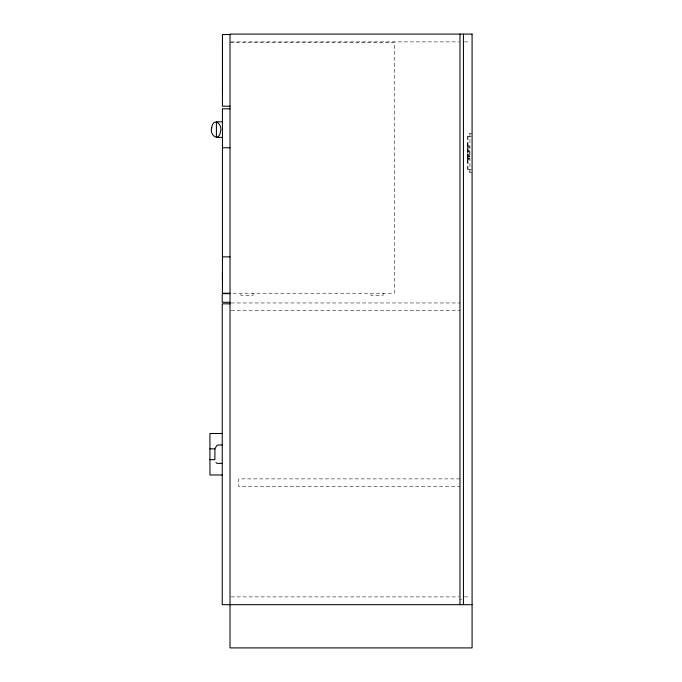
<?xml version="1.0" encoding="UTF-8"?>
<svg xmlns="http://www.w3.org/2000/svg" width="682" height="682" viewBox="0 0 682 682"><rect width="100%" height="100%" fill="white"/><g stroke="black" fill="none" stroke-linecap="round" stroke-linejoin="round"><path stroke-width="0.51" stroke-dasharray="3.41 2.56" d="M231.087 41.883L458.909 41.883M464.399 41.883L470.162 41.883M230.022 42.327L394.315 42.327L394.315 293.226L231.079 293.226M472.08 172.418L469.924 172.418A11.142 7.877 0 0 1 467.758 169.366L467.758 136.579A11.142 7.877 0 0 1 469.924 133.519L472.08 133.519M467.758 136.579L472.08 136.579M467.758 143.246L467.758 162.7M467.502 145.957L469.182 145.957L469.182 153.68L467.502 153.68M467.502 147.142L469.182 147.142M467.502 150.185L469.182 150.185M467.502 151.216L469.182 151.208M467.502 154.626L469.182 154.626L469.182 159.375L467.502 159.375M467.502 155.769L469.182 155.769M467.502 156.187L469.182 156.187M467.502 156.34L469.182 156.34M467.502 156.493L469.182 156.493M467.502 156.758L469.182 156.758M467.502 156.826L469.182 156.826M467.502 158.429L469.182 158.429M467.502 158.693L469.182 158.693M467.502 158.846L469.182 158.846M467.758 169.366L472.08 169.366M231.087 302.961L459.975 302.961M231.087 310.745L459.975 310.745M459.975 478.892L238.666 478.892L238.666 486.667L459.975 486.667M231.087 596.895L458.909 596.895M464.399 596.895L470.162 596.895M459.975 599.273L461.705 599.273M467.92 145.172L467.835 162.35M469.924 133.519L469.924 172.418M467.988 136.579L467.988 169.366M383.122 293.226L383.122 295.306L371.017 295.306L371.017 293.226M253.013 293.226L253.013 295.306L240.908 295.306L240.908 293.226"/><path stroke-width="1.02" d="M222.281 474.996L209.962 474.996L209.92 448.85L209.92 433.505L222.238 433.505M222.238 444.988L217.814 444.988L216.612 445.858L214.898 448.85L214.89 459.651L209.92 459.651M230.022 34.535L222.451 34.535L222.451 106.222L230.022 106.222M222.485 47.518L222.485 62.582M222.485 62.846L222.485 77.91M222.485 78.166L222.485 93.229M230.022 108.813L222.451 108.813L222.451 293.226L230.022 293.226M222.451 121.805L216.407 121.805L216.407 137.389L222.451 137.389M222.451 147.772L230.022 147.772M222.451 256.867L230.022 256.867M230.022 293.661L222.238 293.661L222.238 302.305L230.022 302.305M230.022 303.822L222.238 303.822L222.238 604.678L472.08 604.678M209.92 448.85L214.89 448.85M222.281 463.368L217.115 463.368L215.972 462.549M463.436 34.1L463.436 604.678M459.975 34.1L459.975 604.678M222.417 272.749L222.417 280.43M211.718 127.577C209.246 135.13 218.931 142.504 220.482 131.609C222.954 124.056 213.27 116.682 211.718 127.577M472.08 34.1L230.022 34.1L230.022 647.9L472.08 647.9L472.08 34.1"/></g></svg>
